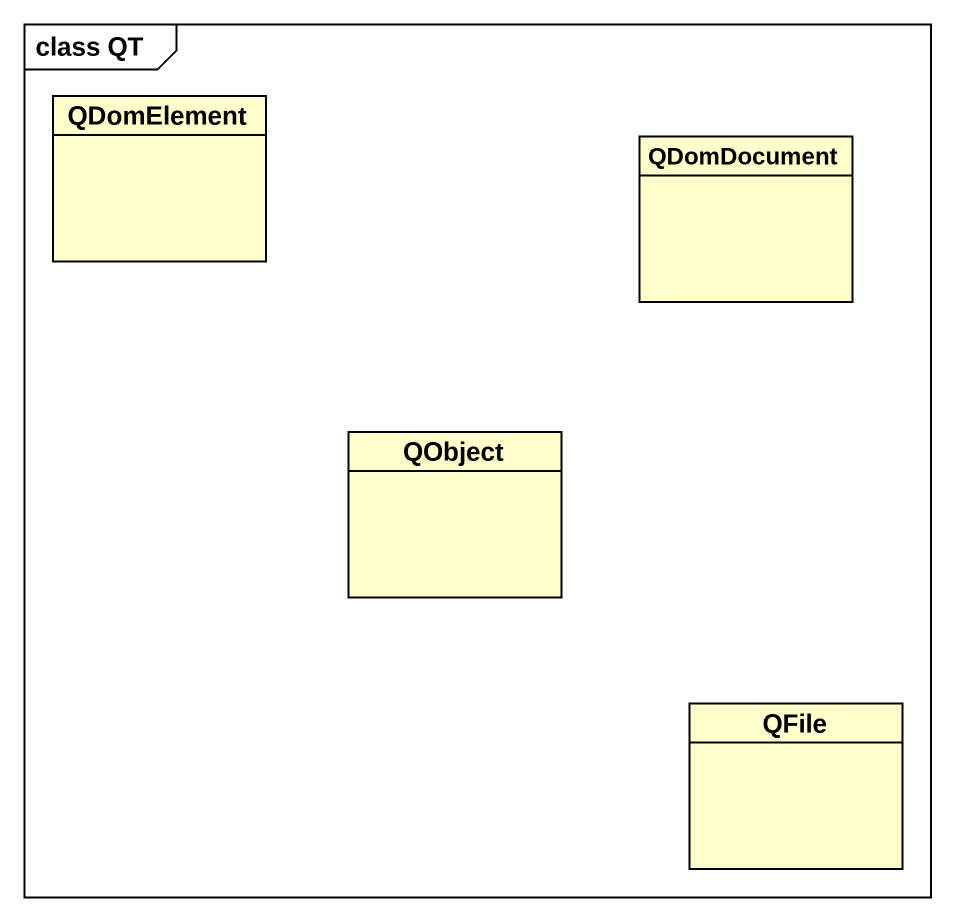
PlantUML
@startuml
mainframe class QT
hide circle
hide empty members
class QDomElement
class QDomDocument
class QObject
class QFile
@enduml
